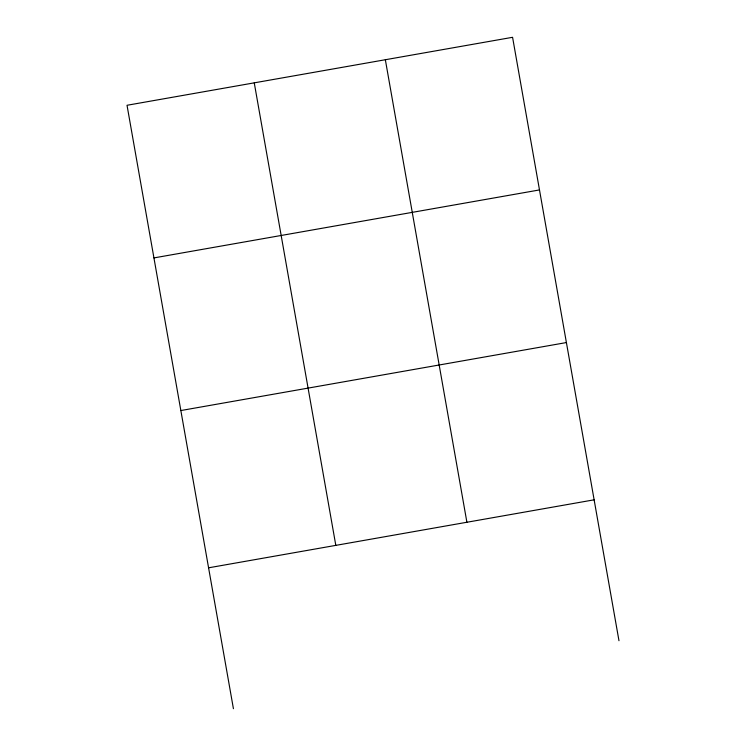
<?xml version="1.0" encoding="UTF-8"?>
<svg xmlns="http://www.w3.org/2000/svg" width="746" height="746" viewBox="0 0 746 746"><rect width="100%" height="100%" fill="white"/><g stroke="black" fill="none" stroke-linecap="round" stroke-linejoin="round"><path stroke-width="1.12" d="M153.937 257.911L539.489 189.932M180.858 410.542L566.4 342.563M208.582 567.809L594.124 499.82M618.975 640.721L512.577 37.3L127.025 105.279L233.423 708.7M385.346 59.736L466.903 522.256M254.255 82.853L335.812 545.373"/></g></svg>
